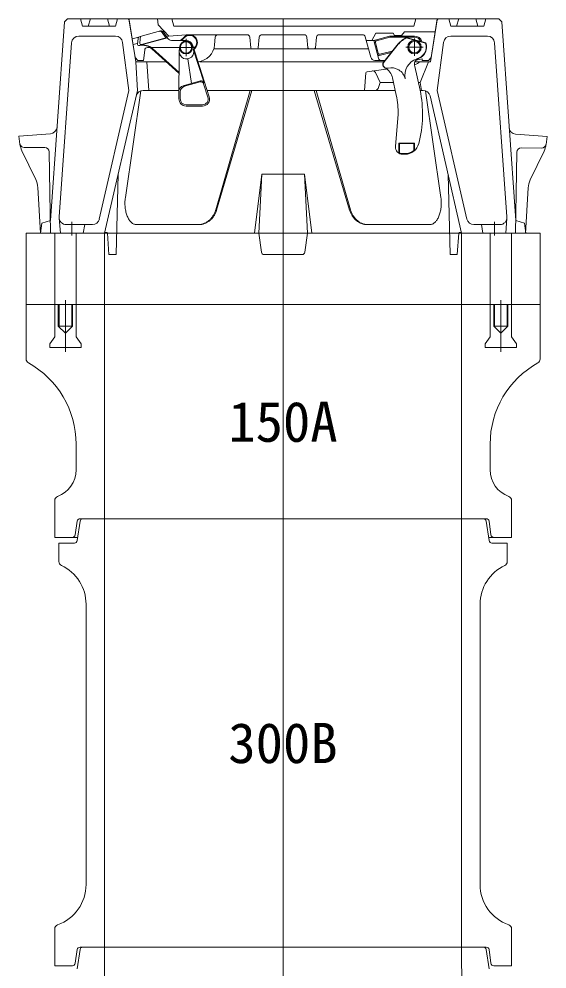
# Model space of a CAD drawing. Units: millimetres, scale not verified. Extents: x -6861 to 6861, y -5221 to 5221.
# Drawn here: x 1638 to 2008, y 17 to 682 of the extents above; entities that cross this region are included whole.
import ezdxf
from ezdxf.enums import TextEntityAlignment as Align

# ---------------------------------------------------------------- set-up
doc = ezdxf.new("R2010")
doc.units = ezdxf.units.MM
doc.header["$LTSCALE"] = 20
doc.layers.add('0-4_TEMP', color=3, linetype='Continuous', lineweight=18)
doc.layers.add('0-5_細線', color=7, linetype='Continuous', lineweight=18)
doc.layers.add('0-8_注釈', color=1, linetype='Continuous')
doc.styles.add('ＭＳ ゴシック', font='')
doc.styles.get('ＭＳ ゴシック').set_extended_font_data('MS Gothic')

msp = doc.modelspace()

# ---------------------------------------------------------------- linework, layer by layer
at = {"layer": '0-4_TEMP'}
for p, q in [((1822.8, 682.35), (1822.8, 517.35)), ((1674.8, 540.27), (1674.8, 530.82)), ((1970.8, 540.27), (1970.8, 530.82)), ((1699.8, 532.35), (1706.2, 532.35)), ((1805.8, 532.35), (1839.8, 532.35)), ((1822.8, 532.35), (1822.8, 369.35)), ((1939.4, 532.35), (1945.8, 532.35)), ((1670.3, 485.35), (1670.3, 449.35)), ((1975.3, 485.35), (1975.3, 449.35)), ((1822.8, 382.35), (1822.8, 169.35)), ((1822.8, 332.35), (1822.8, 169.35)), ((1822.8, 332.35), (1822.8, 19.35)), ((1822.8, 186.16), (1822.8, -662.68)), ((1822.8, 72.85), (1822.8, -227.15))]:
    msp.add_line(p, q, dxfattribs=at)
at = {"layer": '0-5_細線'}
for p, q in [((1669.65, 680.35), (1659.8, 541.35)), ((1669.65, 680.35), (1671.8, 682.35)), ((1671.8, 682.35), (1973.8, 682.35)), ((1680.8, 682.35), (1682.3, 677.35)), ((1687.8, 682.35), (1686.3, 677.35)), ((1699.8, 682.35), (1701.3, 677.35)), ((1706.8, 682.35), (1705.3, 677.35)), ((1714.3, 682.35), (1714.89, 681.75)), ((1719.07, 655.35), (1714.8, 682.35)), ((1714.89, 681.75), (1719.55, 652.35)), ((1734.8, 682.35), (1735.3, 678.35)), ((1744.8, 682.35), (1746.3, 677.35)), ((1915.8, 682.35), (1914.3, 677.35)), ((1930.7, 681.75), (1926.05, 652.35)), ((1926.52, 655.35), (1930.8, 682.35)), ((1931.3, 682.35), (1930.7, 681.75)), ((1938.8, 682.35), (1940.3, 677.35)), ((1945.8, 682.35), (1944.3, 677.35)), ((1957.8, 682.35), (1959.3, 677.35)), ((1964.8, 682.35), (1963.3, 677.35)), ((1975.94, 680.35), (1973.8, 682.35)), ((1975.94, 680.35), (1985.8, 541.35)), ((1682.3, 677.35), (1705.3, 677.35)), ((1722.68, 670.16), (1736.9, 673.97)), ((1735.3, 678.35), (1742.8, 670.35)), ((1738.07, 672.87), (1740.57, 669.09)), ((1738.77, 673.52), (1739.63, 673.72)), ((1739.09, 673.14), (1742.03, 668.69)), ((1914.3, 677.35), (1746.3, 677.35)), ((1899.8, 672.35), (1900.8, 670.85)), ((1907.8, 673.35), (1905.8, 670.85)), ((1907.8, 673.35), (1929.37, 673.35)), ((1963.3, 677.35), (1940.3, 677.35)), ((1674.63, 665.7), (1665.98, 543.7)), ((1679.62, 670.35), (1705.41, 670.35)), ((1710.37, 666), (1714.8, 632.35)), ((1716.99, 668.49), (1721.73, 669.59)), ((1720.73, 664.86), (1721.22, 668.5)), ((1721.85, 663.73), (1741.78, 669.07)), ((1722.35, 665.64), (1722.96, 670.24)), ((1723.6, 664.54), (1741.59, 669.36)), ((1741.18, 669.97), (1742.8, 670.35)), ((1742.8, 670.35), (1754.8, 671.35)), ((1744.53, 667.35), (1754.8, 667.35)), ((1753.41, 669.74), (1751.02, 667.35)), ((1751.73, 667.35), (1753.76, 669.38)), ((1754.8, 671.35), (1775.65, 671.35)), ((1754.8, 668.35), (1754.8, 656.35)), ((1797.49, 671.35), (1766.47, 671.35)), ((1774.84, 664.21), (1775.3, 669.52)), ((1799.48, 669.55), (1800.21, 662.25)), ((1806.12, 669.55), (1805.39, 662.25)), ((1837.49, 671.35), (1808.11, 671.35)), ((1840.21, 662.25), (1839.48, 669.55)), ((1845.39, 662.25), (1846.12, 669.55)), ((1878.44, 671.35), (1848.11, 671.35)), ((1884.2, 655.57), (1880.37, 669.86)), ((1881.05, 667.35), (1886.74, 667.35)), ((1889.58, 654.83), (1886.48, 666.38)), ((1887.19, 667.61), (1897.42, 670.35)), ((1889.41, 658.35), (1887.4, 665.85)), ((1888.11, 667.07), (1897.52, 669.6)), ((1897.42, 670.35), (1914.8, 670.35)), ((1897.52, 669.6), (1914.8, 669.6)), ((1900.8, 670.85), (1905.8, 670.85)), ((1908.99, 669.33), (1909.02, 669.06)), ((1908.99, 669.33), (1922.73, 665.65)), ((1909.02, 669.06), (1922.54, 665.44)), ((1914.8, 656.6), (1914.8, 668.6)), ((1922.54, 665.44), (1922.73, 665.65)), ((1935.22, 666), (1930.8, 632.35)), ((1965.97, 670.35), (1940.18, 670.35)), ((1970.96, 665.7), (1979.61, 543.7)), ((1717.62, 664.53), (1720.78, 665.26)), ((1721.9, 663.75), (1722.34, 663.82)), ((1725.83, 660.56), (1725.07, 653.35)), ((1729.44, 662.35), (1727.76, 662.35)), ((1749.8, 644.35), (1730.83, 661.42)), ((1731.31, 662.35), (1749.48, 662.35)), ((1749.94, 644.89), (1731.41, 661.58)), ((1748.8, 662.35), (1760.8, 662.35)), ((1749.8, 626.38), (1750.05, 659.3)), ((1750.05, 659.3), (1750.31, 662.69)), ((1771.06, 627.87), (1759.56, 663.87)), ((1767.41, 637.75), (1759.89, 661.31)), ((1760.24, 661.72), (1760.83, 662.31)), ((1760.42, 661.19), (1761.19, 661.96)), ((1882.65, 661.35), (1774.25, 661.35)), ((1890.1, 656.75), (1898.38, 658.97)), ((1890.63, 657.64), (1899.16, 659.93)), ((1902.39, 663.86), (1893.29, 652.47)), ((1902.58, 663.7), (1893.49, 652.31)), ((1908.8, 662.6), (1920.8, 662.6)), ((1719.07, 655.35), (1721.07, 653.35)), ((1719.07, 655.35), (1721.07, 653.35)), ((1719.07, 655.35), (1721.07, 653.35)), ((1719.07, 655.35), (1721.07, 653.35)), ((1719.55, 652.35), (1720.8, 632.35)), ((1719.55, 652.35), (1740.67, 652.35)), ((1725.07, 653.35), (1721.07, 653.35)), ((1727.3, 652.35), (1728.8, 632.35)), ((1758.6, 637.16), (1756, 654.42)), ((1764.49, 652.35), (1822.8, 652.35)), ((1892.96, 652.35), (1822.8, 652.35)), ((1887.1, 653.35), (1893.82, 653.35)), ((1926.05, 652.35), (1915.44, 652.35)), ((1915.9, 653.56), (1920.09, 654.35)), ((1924.55, 652.35), (1918.8, 637.85)), ((1920.2, 653.35), (1920.09, 654.35)), ((1920.2, 653.35), (1924.52, 653.35)), ((1924.52, 653.35), (1926.52, 655.35)), ((1881.6, 645.45), (1894.79, 647.22)), ((1915.14, 649.13), (1918.69, 632.44)), ((1752.76, 635.64), (1764.97, 639.07)), ((1880.73, 644.54), (1879.8, 632.35)), ((1887.43, 644.84), (1890.8, 637.85)), ((1899.47, 641.12), (1902.06, 628.9)), ((1694.07, 542.23), (1714.8, 632.35)), ((1697.8, 532.35), (1720.8, 632.35)), ((1723.12, 632.07), (1712.3, 557.26)), ((1724.78, 632.35), (1749.63, 632.35)), ((1753.72, 635.2), (1764.66, 638.27)), ((1770.11, 627.56), (1767.11, 636.96)), ((1769.86, 632.35), (1822.8, 632.35)), ((1775.57, 548.66), (1799.66, 632.35)), ((1776.21, 548.55), (1800.95, 632.35)), ((1900.96, 632.35), (1822.8, 632.35)), ((1869.38, 548.55), (1844.65, 632.35)), ((1870.03, 548.66), (1845.93, 632.35)), ((1872.18, 632.35), (1867.75, 632.35)), ((1890.8, 637.85), (1889.28, 633.66)), ((1900.13, 637.85), (1890.8, 637.85)), ((1918.8, 637.85), (1917.78, 637.85)), ((1918.8, 637.85), (1919.8, 632.35)), ((1920.82, 632.35), (1918.89, 632.35)), ((1922.47, 632.07), (1933.3, 557.26)), ((1951.52, 542.23), (1930.8, 632.35)), ((1750.8, 626.35), (1750.8, 631.35)), ((1947.8, 532.35), (1925.69, 628.47)), ((1754.8, 622.35), (1766.3, 622.35)), ((1754.8, 621.35), (1766.3, 621.35)), ((1903.46, 615.6), (1901.49, 593.03)), ((1659.82, 602.02), (1637.8, 600.35)), ((1637.8, 600.35), (1638.49, 594.77)), ((1641.45, 592.35), (1655.85, 592.35)), ((1904.3, 595.1), (1903.8, 595.33)), ((1903.8, 595.33), (1914.8, 595.33)), ((1903.8, 595.33), (1903.8, 588.37)), ((1904.3, 595.1), (1914.3, 595.1)), ((1904.3, 595.1), (1904.3, 588.65)), ((1914.3, 595.1), (1914.8, 595.33)), ((1914.3, 595.1), (1914.3, 590.36)), ((1914.8, 595.33), (1914.8, 590.13)), ((1639.85, 590.14), (1649.51, 570.02)), ((1658.85, 589.4), (1659.8, 532.35)), ((1903.8, 588.37), (1904.3, 588.65)), ((1906.47, 588.1), (1908.14, 588.1)), ((1906.47, 587.6), (1908.14, 587.6)), ((1914.3, 590.36), (1914.8, 590.13)), ((1986.57, 589.09), (1985.52, 532.04)), ((2003.98, 592.01), (1989.58, 592.03)), ((2005.57, 589.8), (1995.87, 569.7)), ((1705.8, 517.35), (1707.3, 573.65)), ((1807.8, 573.65), (1837.8, 573.65)), ((1837.8, 573.65), (1842.8, 532.35)), ((1839.8, 532.35), (1837.8, 573.65)), ((1939.8, 517.35), (1938.3, 573.65)), ((1650.97, 564.39), (1652.8, 532.35)), ((1994.41, 564.06), (1992.52, 532.03)), ((1653.8, 539.35), (1652.8, 532.35)), ((1653.8, 539.35), (1659.8, 541.35)), ((1666.8, 532.35), (1665.98, 542.96)), ((1978.8, 532.35), (1979.61, 542.96)), ((1991.8, 539.35), (1985.8, 541.35)), ((1991.8, 539.35), (1992.8, 532.35)), ((1642.8, 482.35), (1642.8, 532.35)), ((1652.8, 532.35), (1642.8, 532.35)), ((1652.8, 532.35), (1697.8, 532.35)), ((1662.8, 482.35), (1662.8, 532.35)), ((1670.97, 538.35), (1689.2, 538.35)), ((1677.8, 482.35), (1677.8, 532.35)), ((1683.8, 538.35), (1682.8, 532.35)), ((1697.8, 532.35), (1699.8, 532.35)), ((1697.8, 482.35), (1697.8, 532.35)), ((1699.8, 532.35), (1700.8, 517.35)), ((1706.2, 532.35), (1805.8, 532.35)), ((1720.06, 538.35), (1763.78, 538.35)), ((1805.8, 532.35), (1807.57, 519.08)), ((1839.8, 532.35), (1838.03, 519.08)), ((1939.4, 532.35), (1839.8, 532.35)), ((1925.53, 538.35), (1881.81, 538.35)), ((1945.8, 532.35), (1944.8, 517.35)), ((1947.8, 532.35), (1945.8, 532.35)), ((1992.8, 532.35), (1947.8, 532.35)), ((1947.8, 482.35), (1947.8, 532.35)), ((1974.63, 538.35), (1956.4, 538.35)), ((1961.8, 538.35), (1962.8, 532.35)), ((1967.8, 482.35), (1967.8, 532.35)), ((1982.8, 482.35), (1982.8, 532.35)), ((1992.8, 532.35), (2002.8, 532.35)), ((2002.8, 482.35), (2002.8, 532.35)), ((1700.8, 517.35), (1705.8, 517.35)), ((1836.05, 517.35), (1809.24, 517.35)), ((1944.8, 517.35), (1939.8, 517.35)), ((1642.8, 482.35), (2002.8, 482.35)), ((1642.8, 482.35), (1642.8, 444.14)), ((1662.8, 482.35), (1662.8, 459.85)), ((1665.3, 482.35), (1665.3, 467.35)), ((1665.9, 482.35), (1665.9, 466.75)), ((1674.7, 482.35), (1674.7, 466.75)), ((1677.8, 482.35), (1677.8, 459.85)), ((1697.8, 482.35), (1697.8, 332.35)), ((1947.8, 482.35), (1947.8, 332.35)), ((1967.8, 482.35), (1967.8, 459.85)), ((1970.3, 482.35), (1970.3, 467.35)), ((1970.9, 482.35), (1970.9, 466.75)), ((1979.7, 482.35), (1979.7, 466.75)), ((1980.3, 482.35), (1980.3, 467.35)), ((1982.8, 482.35), (1982.8, 459.85)), ((2002.8, 482.35), (2002.8, 444.14)), ((1665.3, 467.35), (1675.3, 467.35)), ((1665.3, 467.35), (1670.3, 462.35)), ((1970.3, 467.35), (1975.3, 462.35)), ((1980.3, 467.35), (1970.3, 467.35)), ((1980.3, 467.35), (1975.3, 462.35)), ((1662.8, 459.85), (1659.3, 454.85)), ((1677.8, 459.85), (1681.3, 454.85)), ((1659.3, 454.85), (1659.3, 452.35)), ((1681.3, 454.85), (1681.3, 452.35)), ((1659.3, 452.35), (1681.3, 452.35)), ((1986.3, 452.35), (1964.3, 452.35)), ((1677.8, 384.68), (1677.8, 366.71)), ((1967.8, 384.68), (1967.8, 366.71)), ((1662.8, 345.15), (1662.8, 332.35)), ((1982.8, 345.15), (1982.8, 332.35)), ((1662.8, 332.35), (1662.8, 319.35)), ((1678.55, 330.62), (1677.21, 321.07)), ((1678.55, 317.06), (1680.55, 330.64)), ((1680.54, 332.35), (1822.8, 332.35)), ((1697.8, 332.35), (1697.8, 32.35)), ((1965.06, 332.35), (1822.8, 332.35)), ((1947.8, 332.35), (1947.8, 32.35)), ((1965.05, 330.64), (1967.05, 317.06)), ((1967.04, 330.62), (1968.38, 321.07)), ((1982.8, 332.35), (1982.8, 319.35)), ((1662.8, 319.35), (1678.5, 319.35)), ((1967.09, 319.35), (1982.8, 319.35)), ((1665.8, 302.32), (1665.8, 315.35)), ((1676.57, 315.35), (1665.8, 315.35)), ((1979.8, 315.35), (1969.02, 315.35)), ((1979.8, 315.35), (1979.8, 302.32)), ((1684.8, 76.26), (1684.8, 272.44)), ((1960.8, 272.44), (1960.8, 76.26)), ((1662.8, 19.35), (1662.8, 45.15)), ((1982.8, 45.15), (1982.8, 19.35)), ((1678.55, 30.62), (1677.21, 21.07)), ((1678.55, 17.06), (1680.55, 30.64)), ((1680.54, 32.35), (1822.8, 32.35)), ((1697.43, -41.99), (1697.8, 32.35)), ((1965.06, 32.35), (1822.8, 32.35)), ((1948.17, -41.99), (1947.8, 32.35)), ((1965.05, 30.64), (1967.05, 17.06)), ((1967.04, 30.62), (1968.38, 21.07)), ((1662.8, 19.35), (1675.23, 19.35)), ((1970.36, 19.35), (1982.8, 19.35))]:
    msp.add_line(p, q, dxfattribs=at)
for points in [[(1884.91, 667.35), (1887.8, 672.35), (1899.8, 672.35)], [(1985.62, 601.71), (2007.64, 600), (2006.94, 594.43)], [(1805.8, 532.35), (1807.8, 573.65), (1802.8, 532.35)], [(1675.3, 482.35), (1675.3, 467.35), (1670.3, 462.35)], [(1967.8, 459.85), (1964.3, 454.85), (1964.3, 452.35)], [(1982.8, 459.85), (1986.3, 454.85), (1986.3, 452.35)]]:
    msp.add_lwpolyline(points, dxfattribs=at)
for centre, radius in [((1754.8, 662.35), 4.5), ((1754.8, 662.35), 4), ((1914.8, 662.6), 4.75), ((1914.8, 662.6), 4)]:
    msp.add_circle(centre, radius, dxfattribs=at)
for centre, radius, start, end in [((1736.4, 671.77), 2, 33.435, 105), ((1737.42, 672.04), 2, 33.435, 105), ((1679.62, 665.35), 5, 90, 175.943), ((1705.41, 665.35), 5, 7.496, 90), ((1723.2, 668.23), 2, 105, 172.38), ((1723.34, 665.51), 1, 172.38, 285), ((1744.53, 670.35), 3, 213.435, 270), ((1757.3, 665.85), 5.5, 315, 135), ((1757.3, 665.85), 5, 315, 135), ((1754.8, 662.35), 5, 17.716, 90), ((1777.29, 669.35), 2, 90, 175), ((1797.49, 669.35), 2, 5.711, 90), ((1808.11, 669.35), 2, 90, 174.289), ((1837.49, 669.35), 2, 5.711, 90), ((1848.11, 669.35), 2, 90, 174.289), ((1878.44, 669.35), 2, 15, 90), ((1887.45, 666.64), 1, 105, 195), ((1888.37, 666.11), 1, 104.999, 195), ((1918.8, 650.76), 21, 117.828, 141.396), ((1918.8, 650.76), 20.75, 118.098, 141.396), ((1914.8, 664.85), 5.5, 18.873, 90), ((1914.8, 664.85), 4.75, 25.614, 90), ((1914.8, 662.6), 8.25, 282.029, 20.153), ((1914.8, 662.6), 8.5, 289.465, 21.032), ((1940.18, 665.35), 5, 90, 172.504), ((1965.97, 665.35), 5, 4.057, 90), ((1721.72, 664.73), 1, 172.38, 285), ((1724.72, 654.14), 10, 48.003, 105), ((1724.14, 653.99), 10, 48.003, 100.392), ((1727.82, 660.35), 2, 90, 173.991), ((1731.31, 665.35), 3, 239.518, 270), ((1755.14, 659.44), 5.09, 179.563, 17.716), ((1761.88, 665.35), 13, 275.889, 355), ((1801.2, 662.35), 1, 185.711, 270.001), ((1804.39, 662.35), 1, 270, 354.289), ((1841.2, 662.35), 1, 185.711, 270), ((1844.39, 662.35), 1, 269.999, 354.289), ((1887.1, 656.35), 3, 195, 270), ((1889.84, 657.71), 1, 194.999, 285), ((1890.38, 658.61), 1, 194.999, 285), ((1891.51, 655.35), 2, 195, 270), ((1895.64, 650.6), 3, 141.396, 242.755), ((1895.64, 650.6), 2.75, 141.396, 283.399), ((1920.59, 642.71), 12.5, 109.028, 190.412), ((1918.8, 650.76), 4, 106.971, 204), ((1911.33, 659.52), 10, 292.623, 314.134), ((1881.73, 644.46), 1, 97.625, 175.601), ((1885.62, 643.97), 2, 25.722, 97.625), ((1889.68, 639.04), 10, 12, 62.755), ((1898.56, 638.19), 10, 13.096, 103.289), ((1765.51, 637.15), 2, 17.716, 105.689), ((1724.78, 627.35), 5, 90, 167.047), ((1753.84, 631.79), 4, 105.689, 179.563), ((1754.8, 631.35), 4, 105.689, 180), ((1765.2, 636.35), 2, 17.716, 105.689), ((1887.4, 634.35), 2, 270, 340.017), ((1839.46, 615.6), 81, 345.314, 12), ((1920.82, 627.35), 5, 12.953, 90), ((1754.8, 626.35), 5, 179.204, 270), ((1754.8, 626.35), 4, 180, 270), ((1766.3, 626.35), 5, 270, 17.716), ((1766.3, 626.35), 4, 270, 17.716), ((1839.46, 615.6), 64, 0, 12), ((1659.44, 607.01), 5, 274.344, 355.943), ((1986.01, 606.7), 5, 183.949, 265.548), ((1641.45, 595.35), 3, 187.125, 270), ((1653.38, 596.63), 15, 187.125, 205.641), ((1655.85, 589.35), 3, 0.955, 90), ((1906.47, 592.6), 5, 175, 270), ((1908.14, 597.6), 10, 270, 345.314), ((2003.98, 595.01), 3, 269.893, 352.768), ((1992.05, 596.32), 15, 334.252, 352.768), ((1906.47, 592.6), 4.5, 241.158, 270), ((1908.14, 597.6), 9.5, 270, 310.388), ((1989.57, 589.03), 3, 89.893, 178.938), ((1635.99, 563.53), 15, 3.27, 25.641), ((2009.38, 563.18), 15, 154.251, 176.622), ((1727.01, 553.19), 15, 177.42047, 183.98981), ((1726.98, 553.98), 14.95, 173.89277, 180.46211), ((1726.86, 554.77), 14.77, 170.31074, 176.88008), ((1918.73, 554.77), 14.77, 3.11892, 9.68825), ((1918.61, 553.98), 14.95, 359.5389, 6.10824), ((1918.59, 553.19), 15, 356.00919, 2.57852), ((1726.94, 552.39), 14.9, 180.96172, 187.53106), ((1726.79, 551.61), 14.66, 184.58302, 191.15236), ((1726.55, 550.85), 14.3, 188.35914, 194.92847), ((1726.22, 550.13), 13.81, 192.36873, 198.93806), ((1725.81, 549.45), 13.21, 196.70895, 203.27829), ((1761.47, 552.41), 14.56, 331.16694, 335.62697), ((1761.4, 552.54), 14.67, 335.27597, 339.736), ((1762.15, 552.41), 14.56, 331.16694, 335.62697), ((1761.35, 552.68), 14.78, 339.32468, 343.78471), ((1762.08, 552.54), 14.67, 335.27597, 339.736), ((1762.03, 552.68), 14.78, 339.32468, 343.78471), ((1883.57, 552.68), 14.78, 196.2168, 200.67683), ((1883.51, 552.54), 14.67, 200.26406, 204.72408), ((1884.25, 552.68), 14.78, 196.21538, 200.67541), ((1883.44, 552.41), 14.56, 204.3731, 208.83313), ((1884.19, 552.54), 14.67, 200.26406, 204.72408), ((1884.12, 552.41), 14.56, 204.3731, 208.83313), ((1919.78, 549.45), 13.21, 336.7206, 343.28994), ((1919.37, 550.13), 13.81, 341.06298, 347.63232), ((1919.05, 550.85), 14.3, 345.0715, 351.64084), ((1918.8, 551.61), 14.66, 348.84661, 355.41595), ((1918.65, 552.39), 14.9, 352.46994, 359.03928), ((1670.97, 543.35), 5, 175.943, 270), ((1689.2, 543.35), 5, 270, 347.047), ((1725.33, 548.81), 12.52, 201.49676, 208.0661), ((1724.77, 548.24), 11.76, 206.87362, 213.44296), ((1724.16, 547.74), 10.97, 213.01027, 219.57961), ((1723.49, 547.3), 10.18, 220.10416, 226.6735), ((1722.78, 546.95), 9.44, 228.3576, 234.92694), ((1722.03, 546.68), 8.8, 237.91499, 244.48433), ((1762.6, 551.54), 13.27, 285.48095, 289.94098), ((1763.27, 551.54), 13.27, 285.48146, 289.94149), ((1762.46, 551.59), 13.36, 290.43589, 294.89592), ((1763.14, 551.59), 13.36, 290.43589, 294.89592), ((1762.32, 551.64), 13.47, 295.31835, 299.77837), ((1763, 551.64), 13.47, 295.31759, 299.77762), ((1762.19, 551.71), 13.59, 300.11715, 304.57718), ((1762.87, 551.71), 13.59, 300.11802, 304.57805), ((1762.07, 551.78), 13.72, 304.82668, 309.2867), ((1762.74, 551.78), 13.72, 304.82668, 309.2867), ((1761.95, 551.87), 13.86, 309.44394, 313.90396), ((1762.63, 551.87), 13.86, 309.44394, 313.90396), ((1761.84, 551.96), 14.01, 313.96603, 318.42606), ((1762.51, 551.96), 14.01, 313.96603, 318.42606), ((1761.73, 552.06), 14.15, 318.39462, 322.85465), ((1762.41, 552.06), 14.15, 318.39462, 322.85465), ((1761.64, 552.17), 14.3, 322.73468, 327.19471), ((1761.55, 552.29), 14.43, 326.98817, 331.44819), ((1762.32, 552.17), 14.3, 322.73341, 327.19344), ((1762.23, 552.29), 14.43, 326.98948, 331.44951), ((1883.37, 552.29), 14.43, 208.55057, 213.0106), ((1883.28, 552.17), 14.3, 212.80665, 217.26668), ((1884.04, 552.29), 14.43, 208.55057, 213.0106), ((1883.18, 552.06), 14.15, 217.14434, 221.60437), ((1883.96, 552.17), 14.3, 212.80665, 217.26668), ((1883.86, 552.06), 14.15, 217.14555, 221.60557), ((1883.08, 551.96), 14.01, 221.57518, 226.03521), ((1883.76, 551.96), 14.01, 221.57405, 226.03407), ((1882.97, 551.87), 13.86, 226.09615, 230.55618), ((1883.65, 551.87), 13.86, 226.09615, 230.55618), ((1882.85, 551.78), 13.72, 230.71233, 235.17235), ((1883.53, 551.78), 13.72, 230.7133, 235.17332), ((1882.72, 551.71), 13.59, 235.42309, 239.88312), ((1883.4, 551.71), 13.59, 235.42222, 239.88225), ((1882.59, 551.64), 13.47, 240.22163, 244.68165), ((1883.27, 551.64), 13.47, 240.22238, 244.68241), ((1882.46, 551.59), 13.36, 245.10423, 249.56426), ((1883.14, 551.59), 13.36, 245.10423, 249.56426), ((1882.32, 551.54), 13.27, 250.05918, 254.51921), ((1883, 551.54), 13.27, 250.05867, 254.5187), ((1923.57, 546.68), 8.8, 295.51485, 302.08419), ((1922.82, 546.95), 9.44, 305.07392, 311.64326), ((1922.1, 547.3), 10.18, 313.32533, 319.89467), ((1921.44, 547.74), 10.97, 320.42039, 326.98973), ((1920.82, 548.24), 11.76, 326.55807, 333.12741), ((1920.27, 548.81), 12.52, 331.93385, 338.50319), ((1956.4, 543.35), 5, 192.953, 270), ((1974.63, 543.35), 5, 270, 4.057), ((1698.8, 531.6), 1.25, 36.87, 143.13), ((1721.25, 546.5), 8.33, 248.76546, 255.3348), ((1720.46, 546.41), 8.07, 260.60549, 267.17483), ((1763.03, 551.47), 13.13, 270.31854, 274.77857), ((1763.71, 551.47), 13.13, 270.31854, 274.77857), ((1762.88, 551.48), 13.15, 275.40614, 279.86617), ((1763.56, 551.48), 13.15, 275.40614, 279.86617), ((1762.74, 551.51), 13.2, 280.46637, 284.9264), ((1763.42, 551.51), 13.2, 280.466, 284.92603), ((1882.18, 551.51), 13.2, 255.0736, 259.53363), ((1882.86, 551.51), 13.2, 255.07397, 259.534), ((1882.03, 551.48), 13.15, 260.13383, 264.59386), ((1882.71, 551.48), 13.15, 260.13361, 264.59364), ((1881.89, 551.47), 13.13, 265.22143, 269.68146), ((1882.57, 551.47), 13.13, 265.2215, 269.68153), ((1925.13, 546.41), 8.08, 272.82479, 279.39413), ((1924.34, 546.5), 8.33, 284.66593, 291.23527), ((1946.8, 531.6), 1.25, 36.87, 143.13), ((1809.55, 519.35), 2, 187.595, 270), ((1836.05, 519.35), 2, 270, 352.405), ((1645.8, 444.14), 3, 180, 240.968), ((1612.8, 384.68), 65, 0, 60.968), ((2032.8, 384.68), 65, 119.032, 180), ((1999.8, 444.14), 3, 299.032, 0), ((1657.8, 366.71), 20, 290.354, 0), ((1987.8, 366.71), 20, 180, 249.646), ((1665.8, 345.15), 3, 110.354, 180), ((1979.8, 345.15), 3, 0, 69.646), ((1680.54, 330.35), 2, 90, 172.001), ((1682.52, 330.35), 2, 90, 171.634), ((1963.07, 330.35), 2, 8.366, 90), ((1965.06, 330.35), 2, 7.999, 90), ((1675.23, 321.35), 2, 270, 352.001), ((1970.36, 321.35), 2, 187.999, 270), ((1676.57, 317.35), 2, 270, 351.633), ((1969.02, 317.35), 2, 188.367, 270), ((1668.8, 302.32), 3, 180, 244.897), ((1654.8, 272.44), 30, 0, 64.897), ((1990.8, 272.44), 30, 115.103, 180), ((1976.8, 302.32), 3, 295.103, 0), ((1654.8, 76.26), 30, 289.471, 0), ((1990.8, 76.26), 30, 180, 250.529), ((1665.8, 45.15), 3, 109.47, 179.998), ((1979.8, 45.15), 3, 0.002, 70.53), ((1680.54, 30.35), 2, 90, 172.001), ((1682.52, 30.35), 2, 90, 171.634), ((1963.07, 30.35), 2, 8.366, 90), ((1965.06, 30.35), 2, 7.999, 90), ((1675.23, 21.35), 2, 270, 352.001), ((1970.36, 21.35), 2, 187.999, 270)]:
    msp.add_arc(centre, radius, start, end, dxfattribs=at)

# ---------------------------------------------------------------- texts
at = {"layer": '0-8_注釈', "style": 'ＭＳ ゴシック'}
for s, p in [('150A', (1784.4, 377.81)), ('300B', (1784.4, 152.81))]:
    msp.add_text(s, height=28.15, dxfattribs=at).set_placement(p, align=Align.BOTTOM_LEFT)

doc.saveas('drawing.dxf')
